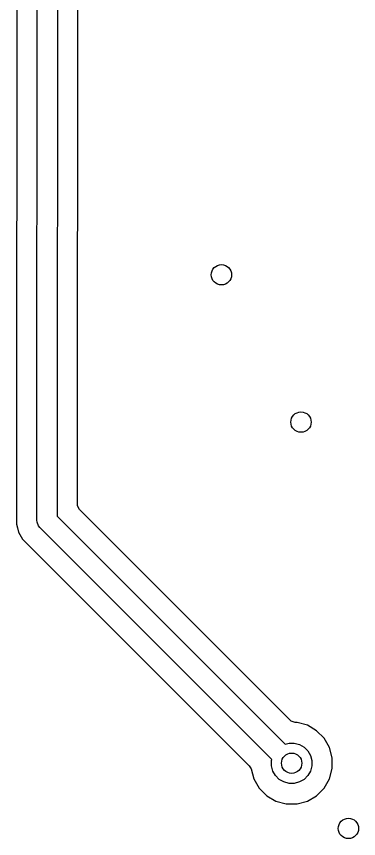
# Model space of a CAD drawing. Extents: x 0.23 to 2.17, y 0.23 to 2.17.
# Drawn here: x 1.0118 to 1.2106, y 1.1516 to 1.6295 of the extents above; entities that cross this region are included whole.
import ezdxf

# ---------------------------------------------------------------- set-up
doc = ezdxf.new("R2010")
doc.units = 0
doc.header["$MEASUREMENT"] = 0
doc.layers.add('BLACK', color=7, linetype='CONTINUOUS')

msp = doc.modelspace()

# ---------------------------------------------------------------- linework, layer by layer
at = {"layer": 'BLACK', "linetype": 'CONTINUOUS'}
for p, q in [((1.02382, 1.50889), (1.02382, 1.96803)), ((1.03563, 1.96803), (1.03563, 1.50774)), ((1.01199, 1.73813), (1.01199, 1.51112)), ((1.04746, 1.61287), (1.04746, 1.71287)), ((1.04746, 1.5054), (1.04746, 1.61287)), ((1.01199, 1.51112), (1.01186, 1.51011)), ((1.01186, 1.51011), (1.01179, 1.50987)), ((1.01179, 1.50987), (1.01179, 1.33428)), ((1.02362, 1.50754), (1.02374, 1.50869)), ((1.02362, 1.33661), (1.02362, 1.50754)), ((1.02374, 1.50869), (1.02382, 1.50889)), ((1.03552, 1.50658), (1.03543, 1.50638)), ((1.03543, 1.50638), (1.03543, 1.33906)), ((1.03563, 1.50774), (1.03552, 1.50658)), ((1.04726, 1.50415), (1.0474, 1.50516)), ((1.04726, 1.34558), (1.04726, 1.50415)), ((1.0474, 1.50516), (1.04746, 1.5054)), ((1.04731, 1.34497), (1.04726, 1.34558)), ((1.04841, 1.34282), (1.04731, 1.34497)), ((1.03543, 1.33906), (1.168, 1.20649)), ((1.17107, 1.22016), (1.04841, 1.34282)), ((1.01179, 1.33428), (1.01235, 1.3322)), ((1.02374, 1.33546), (1.02362, 1.33661)), ((1.02462, 1.33333), (1.02374, 1.33546)), ((1.01235, 1.3322), (1.01235, 1.3322)), ((1.01235, 1.3322), (1.01235, 1.3322)), ((1.01235, 1.3322), (1.01235, 1.3322)), ((1.01235, 1.3322), (1.013, 1.32977)), ((1.013, 1.32977), (1.013, 1.32977)), ((1.013, 1.32977), (1.013, 1.32977)), ((1.013, 1.32977), (1.01533, 1.32572)), ((1.02535, 1.33244), (1.02462, 1.33333)), ((1.16022, 1.19757), (1.02535, 1.33244)), ((1.01533, 1.32572), (1.01533, 1.32572)), ((1.01533, 1.32572), (1.01533, 1.32572)), ((1.01533, 1.32572), (1.01533, 1.32572)), ((1.01533, 1.32572), (1.09172, 1.24934)), ((1.09172, 1.24934), (1.14712, 1.19394)), ((1.17153, 1.21976), (1.17107, 1.22016)), ((1.17382, 1.21902), (1.17153, 1.21976)), ((1.17486, 1.21902), (1.17382, 1.21902)), ((1.18088, 1.2174), (1.17486, 1.21902)), ((1.17486, 1.21902), (1.17486, 1.21902)), ((1.18627, 1.21429), (1.18088, 1.2174)), ((1.19067, 1.20989), (1.18627, 1.21429)), ((1.19378, 1.2045), (1.19067, 1.20989)), ((1.168, 1.20649), (1.17021, 1.20708)), ((1.17021, 1.20708), (1.17329, 1.20708)), ((1.17329, 1.20708), (1.17627, 1.20629)), ((1.17627, 1.20629), (1.17894, 1.20474)), ((1.17894, 1.20474), (1.18112, 1.20256)), ((1.19539, 1.19849), (1.19378, 1.2045)), ((1.18112, 1.20256), (1.18266, 1.19989)), ((1.18266, 1.19989), (1.18346, 1.19692)), ((1.16004, 1.19692), (1.16022, 1.19757)), ((1.16004, 1.19383), (1.16004, 1.19692)), ((1.18346, 1.19692), (1.18346, 1.19383)), ((1.19539, 1.19226), (1.19539, 1.19849)), ((1.14712, 1.19394), (1.14813, 1.19219)), ((1.14813, 1.19219), (1.14972, 1.18625)), ((1.16084, 1.19085), (1.16004, 1.19383)), ((1.16238, 1.18818), (1.16084, 1.19085)), ((1.18266, 1.19085), (1.18112, 1.18818)), ((1.18346, 1.19383), (1.18266, 1.19085)), ((1.19378, 1.18625), (1.19539, 1.19226)), ((1.14972, 1.18625), (1.15283, 1.18086)), ((1.16456, 1.186), (1.16238, 1.18818)), ((1.16723, 1.18446), (1.16456, 1.186)), ((1.17894, 1.186), (1.17627, 1.18446)), ((1.18112, 1.18818), (1.17894, 1.186)), ((1.19067, 1.18086), (1.19378, 1.18625)), ((1.15283, 1.18086), (1.15724, 1.17646)), ((1.17021, 1.18366), (1.16723, 1.18446)), ((1.17329, 1.18366), (1.17021, 1.18366)), ((1.17627, 1.18446), (1.17329, 1.18366)), ((1.18627, 1.17646), (1.19067, 1.18086)), ((1.15724, 1.17646), (1.16263, 1.17334)), ((1.18088, 1.17334), (1.18627, 1.17646)), ((1.16263, 1.17334), (1.16864, 1.17173)), ((1.16864, 1.17173), (1.16864, 1.17173)), ((1.16864, 1.17173), (1.17486, 1.17173)), ((1.17486, 1.17173), (1.18088, 1.17334)), ((1.17486, 1.17173), (1.17486, 1.17173))]:
    msp.add_line(p, q, dxfattribs=at)
at = {"layer": 'BLACK'}
for centre in [(1.13091, 1.47933), (1.17717, 1.3937), (1.17175, 1.19537), (1.20472, 1.15748)]:
    msp.add_circle(centre, 0.00591, dxfattribs=at)
at = {"layer": 'WHITE'}
for centre in [(1.13091, 1.47933), (1.17717, 1.3937), (1.17175, 1.19537), (1.20472, 1.15748)]:
    msp.add_circle(centre, 0.00591, dxfattribs=at)

doc.saveas('drawing.dxf')
